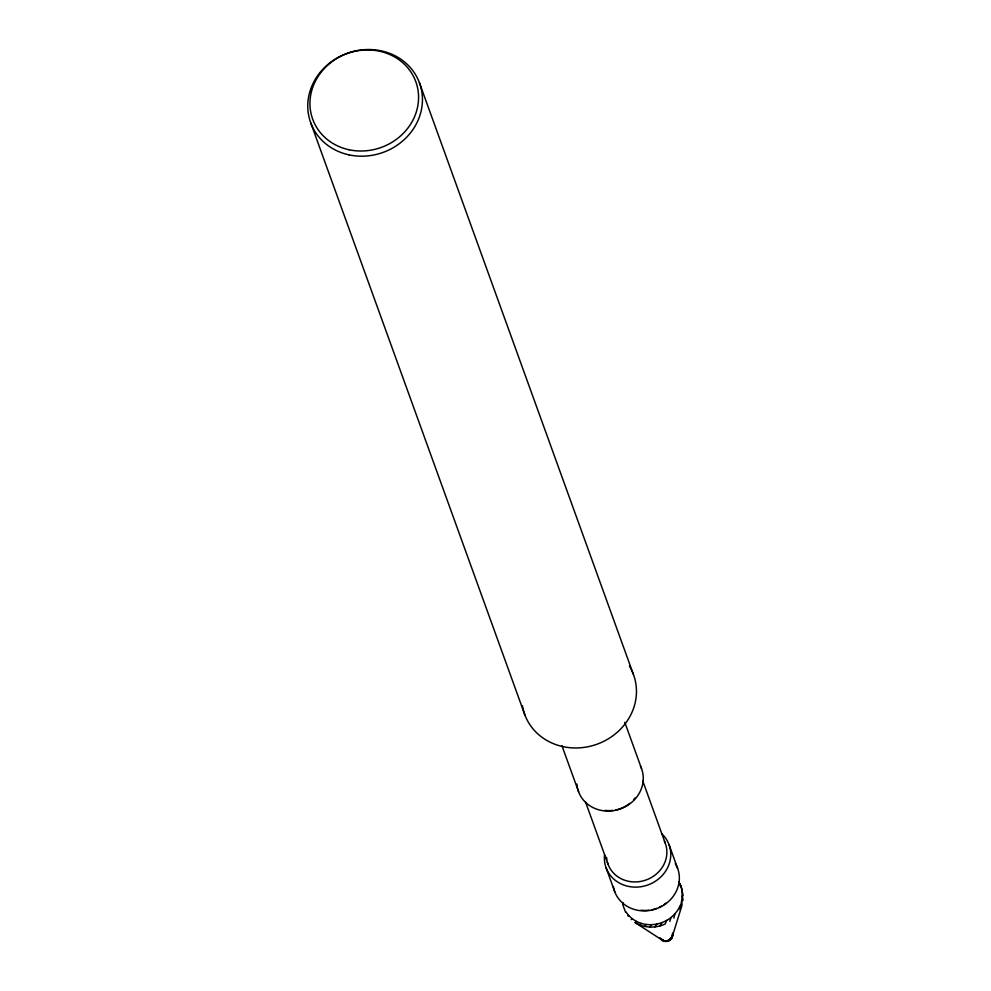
<?xml version="1.0" encoding="UTF-8"?>
<svg xmlns="http://www.w3.org/2000/svg" width="991" height="991" viewBox="0 0 991 991"><rect width="100%" height="100%" fill="white"/><g stroke="black" fill="none" stroke-linecap="round" stroke-linejoin="round"><path stroke-width="1.49" d="M672.468 933.076C674.45 940.397 663.313 944.956 659.944 937.721M680.111 909.899C681.424 900.633 684.719 890.265 678.649 881.68L680.681 886.189L679.516 884.059M672.654 934.129L672.195 937.04L672.393 935.9M672.542 934.575C672.778 938.873 668.95 941.512 665.06 941.363L660.898 938.972L663.19 939.926M672.517 935.182L672.53 935.739M673.905 918.1L674.871 913.851A30.486 27.748 -19.9 0 0 680.309 905.229M674.871 913.851C665.568 924.355 649.117 927.91 636.519 921.469L635.194 922.609L663.462 940.967L667.166 941.4L669.16 940.67L672.208 936.792L682.019 905.241L681.783 900.46M669.805 921.382L671.068 917.443M666.695 920.404L665.196 923.996C655.757 928.406 644.1 928.183 635.194 922.609M665.06 941.363L670.027 940.001L672.208 936.792M660.204 925.842L661.877 922.633M655.014 926.87L656.773 924.083M649.749 927.056L651.521 924.702M668.318 940.843L671.378 938.254L666.72 941.314M644.596 926.399L646.293 924.454M669.767 939.951L671.266 938.663M639.69 924.9L641.239 923.377M625.42 911.844L622.868 904.932L622.93 902.528M631.242 919.611L632.283 918.818L636.519 921.469M627.947 915.981L628.641 915.498L632.283 918.818M667.736 941.116L663.462 940.967M662.583 940.372L660.898 938.972M628.641 915.498L625.717 911.596M419.416 82.711L633.435 674.487M624.788 722.303L641.511 768.52M669.012 844.58L677.609 868.339M642.676 780.697L665.295 843.254M585.508 801.892L608.127 864.462M561.909 745.628L578.633 791.846M606.133 867.905L614.73 891.665M310.802 122.995L524.821 714.771M680.767 886.041L682.365 890.723M682.019 890.711L683.158 895.505M682.365 895.567L683.047 900.398M661.567 833.58A33.533 30.523 -19.9 0 1 648.238 884.839A33.533 30.523 -19.9 0 1 604.572 854.725M664.342 841.037A30.486 27.748 -19.9 0 1 646.405 879.859A30.486 27.748 -19.9 0 1 607.396 862.158M606.876 859.792A30.486 27.748 -19.9 0 1 606.591 857.376M665.915 903.185A30.486 27.748 -19.9 0 1 663.784 904.746M661.542 906.146A30.486 27.748 -19.9 0 1 659.176 907.36M656.723 908.375A30.486 27.748 -19.9 0 1 651.607 909.825M648.994 910.233A30.486 27.748 -19.9 0 1 641.127 910.196M629.409 666.212A57.924 52.709 -19.9 0 1 597.548 744.018A57.924 52.709 -19.9 0 1 522.443 705.889M640.459 766.08A33.533 30.523 -19.9 0 1 617.95 809.697A33.533 30.523 -19.9 0 1 576.935 784.054M635.268 797.78A30.486 27.748 -19.9 0 1 633.621 799.774M629.818 803.367A30.486 27.748 -19.9 0 1 615.51 810.006M612.896 810.415A30.486 27.748 -19.9 0 1 605.03 810.378M675.28 863.557A33.533 30.523 -19.9 0 1 656.835 908.598A33.533 30.523 -19.9 0 1 613.355 886.524M671.873 937.498L668.38 940.484L671.514 938.266L671.712 936.222L671.873 937.498M349.043 154.869A57.924 52.709 -19.9 0 0 420.816 87.097A57.924 52.709 -19.9 0 0 325.469 66.608A57.924 52.709 -19.9 0 0 349.043 154.869M349.03 149.752A54.877 49.946 -19.9 0 0 417.025 85.548A54.877 49.946 -19.9 0 0 326.696 66.137A54.877 49.946 -19.9 0 0 349.03 149.752"/></g></svg>
